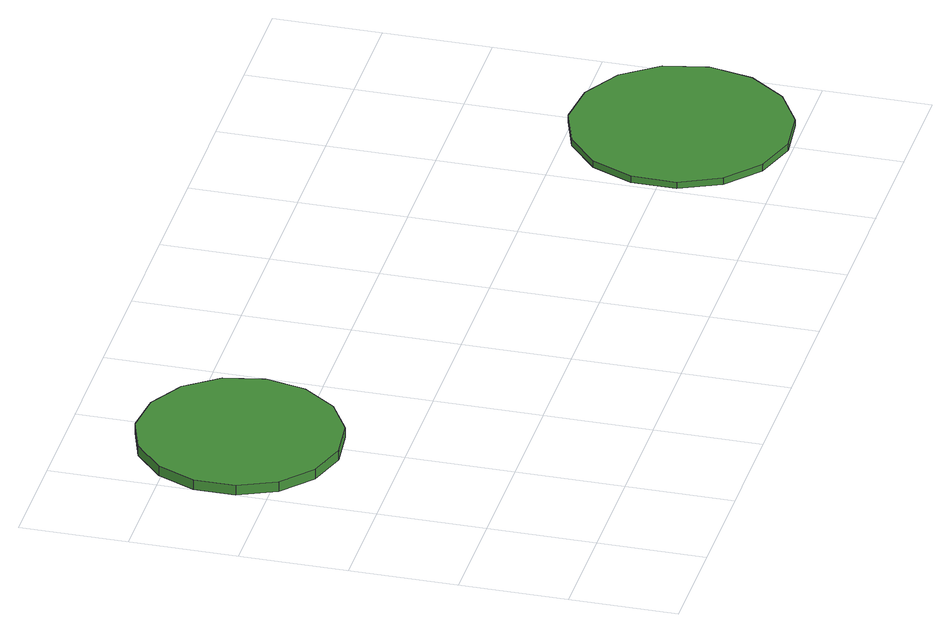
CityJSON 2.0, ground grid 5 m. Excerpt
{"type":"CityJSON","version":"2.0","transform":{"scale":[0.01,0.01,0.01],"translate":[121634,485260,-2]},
"CityObjects":{
"tree1":{"type":"SolitaryVegetationObject","attributes":{"function":"something"},"geometry":[{"type":"MultiSurface","lod":"1","boundaries":[[[0,1,2,3,4,5,6,7,8,9,10,11,12,13,14]],[[15,16,17,18,19,20,21,22,23,24,25,26,27,28,29]],[[0,29,28,1]],[[1,28,27,2]],[[2,27,26,3]],[[3,26,25,4]],[[4,25,24,5]],[[5,24,23,6]],[[6,23,22,7]],[[7,22,21,8]],[[8,21,20,9]],[[9,20,19,10]],[[10,19,18,11]],[[11,18,17,12]],[[12,17,16,13]],[[13,16,15,14]],[[14,15,29,0]]]}]},
"tree2":{"type":"SolitaryVegetationObject","attributes":{"function":"something"},"geometry":[{"type":"MultiSurface","lod":"1","boundaries":[[[30,31,32,33,34,35,36,37,38,39,40,41,42,43,44]],[[45,46,47,48,49,50,51,52,53,54,55,56,57,58,59]],[[30,59,58,31]],[[31,58,57,32]],[[32,57,56,33]],[[33,56,55,34]],[[34,55,54,35]],[[35,54,53,36]],[[36,53,52,37]],[[37,52,51,38]],[[38,51,50,39]],[[39,50,49,40]],[[40,49,48,41]],[[41,48,47,42]],[[42,47,46,43]],[[43,46,45,44]],[[44,45,59,30]]]}]},
"tree3":{"type":"SolitaryVegetationObject","attributes":{"function":"something"}}
},
"vertices":[
[926,1741,123],[886,1930,123],[772,2086,123],[605,2182,123],[413,2203,123],[229,2143,123],[86,2014,123],[7,1837,123],[7,1644,123],[86,1468,123],[229,1339,123],[413,1279,123],[605,1299,123],[772,1396,123],[886,1552,123],[886,1552,74],[772,1396,74],[605,1299,74],[413,1279,74],[229,1339,74],[86,1468,74],[7,1644,74],[7,1837,74],[86,2014,74],[229,2143,74],[413,2203,74],[605,2182,74],[772,2086,74],[886,1930,74],[926,1741,74],
[3980,508,135],[3937,712,135],[3814,881,135],[3633,985,135],[3426,1007,135],[3227,942,135],[3072,803,135],[2987,612,135],[2987,403,135],[3072,213,135],[3227,73,135],[3426,8,135],[3633,30,135],[3814,135,135],[3937,303,135],[3937,303,103],[3814,135,103],[3633,30,103],[3426,8,103],[3227,73,103],[3072,213,103],[2987,403,103],[2987,612,103],[3072,803,103],[3227,942,103],[3426,1007,103],[3633,985,103],[3814,881,103],[3937,712,103],[3980,508,103]
]}
